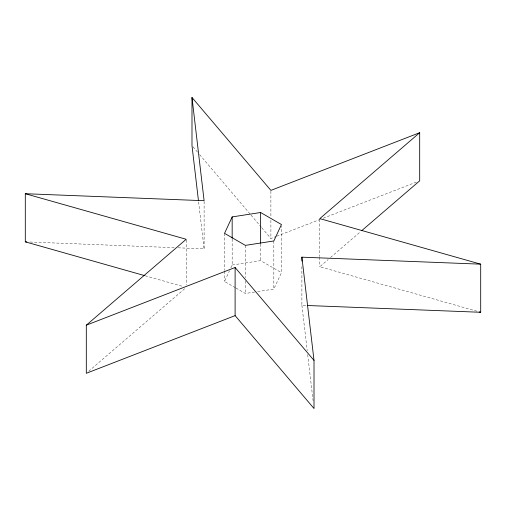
<?xml version="1.0" encoding="UTF-8"?>
<svg xmlns="http://www.w3.org/2000/svg" width="506" height="506" viewBox="0 0 506 506"><rect width="100%" height="100%" fill="white"/><g stroke="black" fill="none" stroke-linecap="round" stroke-linejoin="round"><path stroke-width="0.38" stroke-dasharray="2.53 1.9" d="M235.29 287.674L224.537 281.462L229.509 270.748M230.837 267.889L232.165 265.03L232.165 238.996M257.68 291.589L273.835 289.09L281.462 272.658L281.462 226.112M88.702 371.24L185.613 287.908M476.905 311.209L319.792 266.725L328.166 259.527M330.557 257.465L360.468 231.748M261.735 227.713L270.893 238.497L276.055 236.498M276.788 236.213L320.247 219.37M323.195 218.225L416.742 181.964M232.165 265.03L260.628 260.628L281.462 272.658M235.967 288.059L245.372 293.493L254.607 292.063M30.025 242.02L174.962 247.693M178.112 247.813L204.108 248.832L204.108 200.711M301.892 266.637L301.892 305.289L306.617 305.472M145.222 275.789L183.172 286.535M193.007 146.797L197.587 152.192M199.623 154.589L250.533 214.525M251.039 215.126L261.222 227.112M301.892 305.289L307.218 350.645M307.68 354.561L313.094 400.701M198.599 201.907L204.108 248.832M319.792 219.395L319.792 256.472M319.792 257.263L319.792 266.725M273.835 240.97L273.835 289.09M270.893 191.167L270.893 217.2M270.893 220.357L270.893 238.497M260.628 244.063L260.628 260.628M245.372 245.372L245.372 277.718M245.372 280.868L245.372 293.493M224.537 233.342L224.537 270.419M224.537 271.21L224.537 281.462M186.208 240.059L186.208 285.023"/><path stroke-width="0.76" d="M232.165 216.91L224.537 233.342L245.372 245.372L273.835 240.97L281.462 224.537L260.628 212.507L232.165 216.91L232.165 238.212M86.311 325.175L235.107 267.503L235.107 315.617L86.311 373.295L86.311 325.175L186.208 239.275L25.3 193.716L25.3 241.836L144.463 275.574M361.663 230.717L419.689 180.825L419.689 132.705L319.792 218.611L480.7 264.164L480.7 312.284L307.408 305.504M419.689 132.705L270.893 190.382L191.989 97.481L191.989 145.595L198.415 200.344M25.3 193.716L204.108 200.711L191.989 97.481M25.3 241.836L26.875 241.893M301.892 261.115L301.892 257.168L480.7 264.164M479.182 311.854L480.7 312.284M235.107 267.503L314.011 360.405L314.011 408.519L235.107 315.617M301.892 257.168L314.011 360.405M260.628 212.507L260.628 243.272"/></g></svg>
